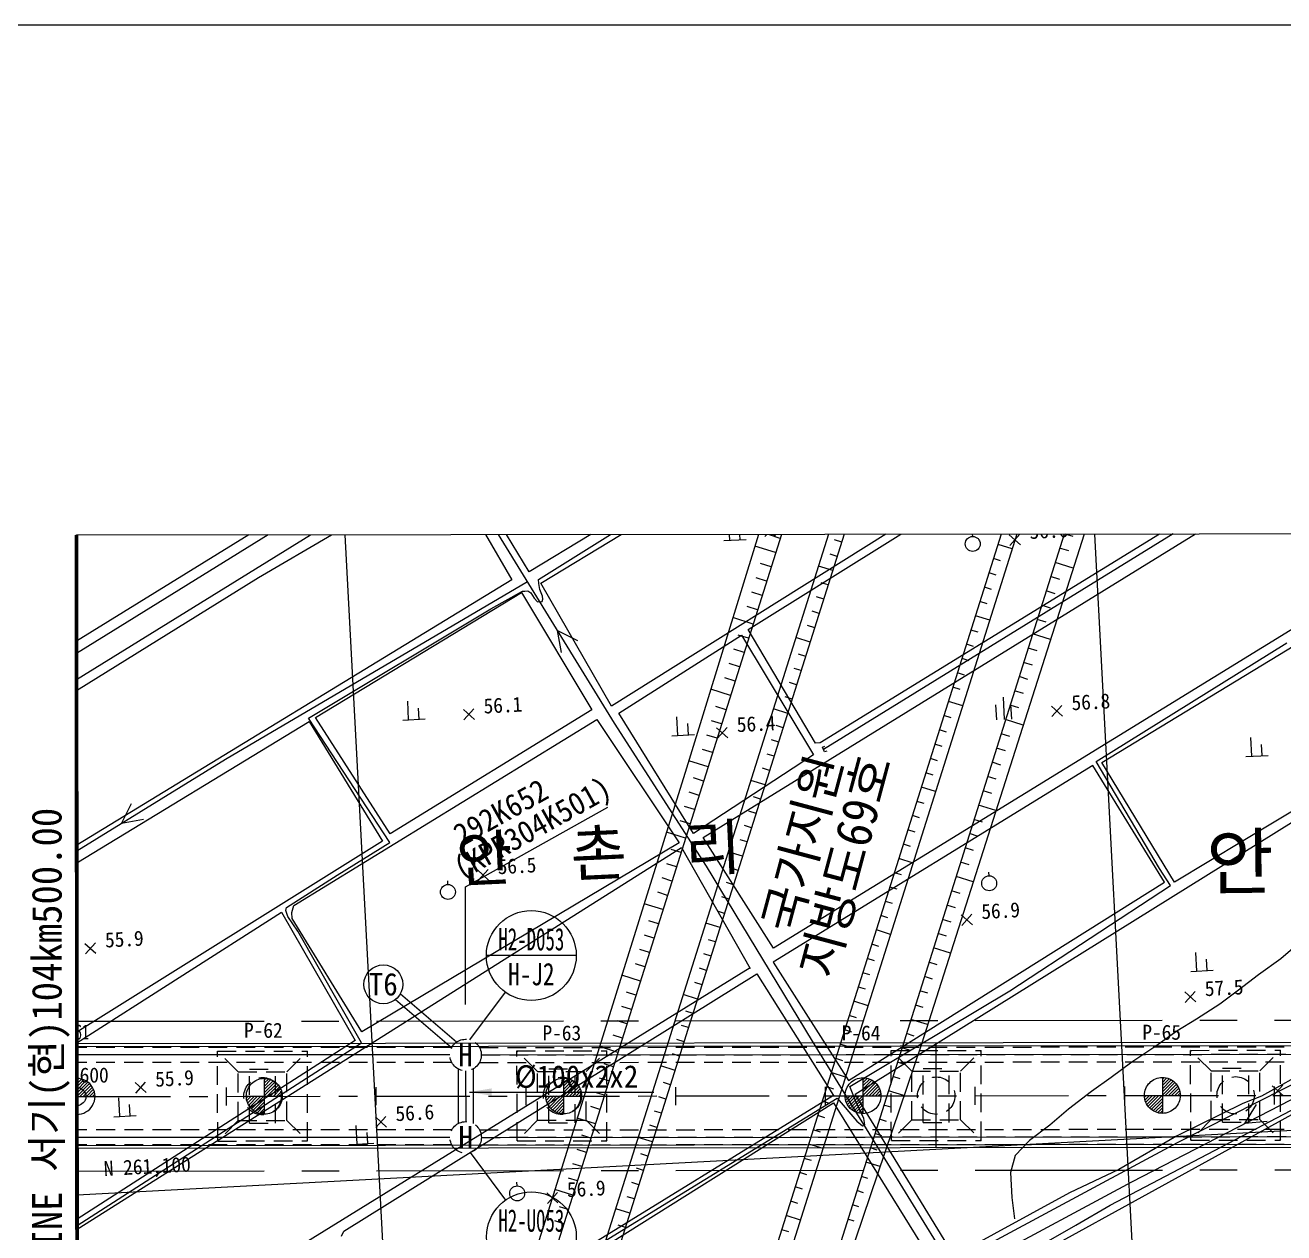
# Model space of a CAD drawing. Header units: millimetres. Extents: x 8678 to 9474, y 1103 to 1810.
# Drawn here: x 8950.1 to 9118.2, y 1457.8 to 1619.1 of the extents above; entities that cross this region are included whole.
import ezdxf
from ezdxf.enums import TextEntityAlignment as Align
from ezdxf.xclip import XClip

# ---------------------------------------------------------------- set-up
doc = ezdxf.new("R2010")
doc.units = ezdxf.units.MM
doc.header["$LTSCALE"] = 10
doc.header["$MEASUREMENT"] = 0
doc.header["$XCLIPFRAME"] = 2
for name, pattern in [('A-CENTR01', [2, 1.25, -0.25, 0.25, -0.25]), ('CENTER', [2, 1.25, -0.25, 0.25, -0.25]), ('CENTERX2', [4, 2.5, -0.5, 0.5, -0.5]), ('DASHED2', [0.375, 0.25, -0.125]), ('HIDDEN', [0.375, 0.25, -0.125])]:
    doc.linetypes.add(name, pattern=pattern)
for name, color, linetype in [('TN-MACL', 6, 'A-CENTR01'), ('TN-MANH', 4, 'Continuous'), ('TT-WIRE-EQPM', 6, 'Continuous'), ('TZ-BASE', 253, 'Continuous'), ('TZ-CABL', 4, 'Continuous'), ('TZ-LEAL', 1, 'Continuous')]:
    doc.layers.add(name, color=color, linetype=linetype)
doc.layers.add('TX-PAPR', color=2, linetype='Continuous', plot=False)
doc.styles.add('ENG', font='GulimChe.ttf')
doc.styles.add('GHS', font='GulimChe.ttf')
doc.styles.add('GR', font='GulimChe.ttf')
doc.styles.add('GUL', font='GulimChe.ttf')
doc.styles.add('Han', font='GulimChe.ttf')
doc.styles.get("Standard").update_dxf_attribs({"font": 'GulimChe.ttf'})
doc.styles.add('굴림체', font='GulimChe.ttf')
doc.linetypes.add('ZIGZAG', pattern='A,0.0001,-0.2,[131,ltypeshp.shx,S=0.2,R=0,X=-0.2,Y=0],-0.4,[131,ltypeshp.shx,S=0.2,R=180,X=0.2,Y=0],-0.2', length=0.8001)
doc.dimstyles.get("Standard").update_dxf_attribs({"dimtxt": 0.18, "dimasz": 0.18, "dimexe": 0.18, "dimexo": 0.0625, "dimgap": 0.09, "dimtad": 0, "dimtih": 1, "dimtoh": 1, "dimdec": 4, "dimzin": 0, "dimdsep": 46, "dimtxsty": 'Standard', "dimcen": 0.09, "dimadec": 0, "dimazin": 0, "dimtfac": 1, "dimtdec": 4, "dimtofl": 0, "dimtmove": 0, "dimatfit": 3, "dimfxl": 0, "dimtolj": 1, "dimtzin": 0, "dimarcsym": 0})

# ---------------------------------------------------------------- blocks, each defined once
blk = doc.blocks.new('D-DGDHF5ZD')
at = {"layer": 'TZ-BASE'}
for p, q in [((120.39, 138.37), (20.45, -178.19)), ((122.49, 138.37), (22.36, -178.79)), ((32.45, 138.04), (51.04, -211.82)), ((143.46, 138.37), (43.35, -178.74)), ((145.56, 138.37), (76.53, -80.29)), ((132.59, 138.04), (151.18, -211.82)), ((146, 121.6, 55.27), (60.41, 70.1, 55.27)), ((145.89, 119.49), (82.33, -81.85)), ((107.29, 116.81), (14.73, -176.38)), ((103.72, 116.09), (81.44, 43.88)), ((147.39, 115.36), (112.83, 7)), ((89.66, 62.36, 56.43), (157, 104.37, 56.43)), ((61.98, 68.55, 56.22), (105.82, 95.2, 56.22)), ((61.69, 69.04, 56), (99.59, 92.82, 56)), ((49.8, 90.02, 56.87), (3.91, 61.64, 56.87)), ((44.55, 88.34, 55.08), (-0.06, 60.8, 55.08)), ((166.24, 88.44, 56.43), (99.32, 47.24, 56.43)), ((83.66, 34.59, 56.81), (168.1, 86.62, 56.81)), ((71.82, 49.87, 55.12), (50.42, 84.62, 55.12)), ((60.41, 70.1, 55.27), (51.34, 85.06, 55.27)), ((24.25, 69.32, 55.04), (49.36, 83.99, 55.04)), ((49.36, 83.99, 55.04), (58.12, 68.99, 55.04)), ((115.25, 79.58, 56.22), (71.42, 52.16, 56.22)), ((-0.05, 55.72, 58.48), (32.49, 75.81, 58.48)), ((87.21, 74.3, 56.1), (87.08, 76.8, 56.1)), ((88.61, 74.37, 56.1), (88.53, 75.87, 56.1)), ((91.85, 76.2, 56.22), (93.34, 74.87, 56.22)), ((91.92, 74.79, 56.22), (93.26, 76.28, 56.22)), ((149.93, 77.27, 55.98), (99.74, 46.36, 55.98)), ((86.41, 74.26, 56.1), (89.41, 74.42, 56.1)), ((93.95, 74.55), (92.54, 75)), ((102.18, 74.05), (101.23, 74.35)), ((119.6, 75.31, 56.26), (119.63, 74.81, 56.26)), ((124.57, 75.02, 56.59), (126.06, 73.68, 56.59)), ((124.65, 73.61, 56.59), (125.98, 75.09, 56.59)), ((133.11, 74.78), (131.9, 75.16)), ((93.35, 72.65), (90.59, 73.52)), ((101.58, 72.15), (100.63, 72.45)), ((124.97, 73.15), (123.06, 73.75)), ((132.51, 72.87), (131.29, 73.25)), ((92.75, 70.74), (91.34, 71.18)), ((176.89, 71.35, 56.81), (93.08, 19.82, 56.81)), ((100.98, 70.24), (99.07, 70.84)), ((123.41, 71.54), (122.46, 71.85)), ((133.11, 70.58), (130.69, 71.34)), ((-0.05, 54.23, 55.04), (24.25, 69.32, 55.04)), ((58.12, 68.99, 55.04), (-0.03, 33.57, 55.04)), ((61.71, 68.53, 56), (61.69, 69.04, 56)), ((92.15, 68.83), (90.74, 69.28)), ((122.81, 69.64), (121.86, 69.94)), ((131.3, 69.06), (130.09, 69.44)), ((136.95, 44.61, 57.1), (178.22, 69.72, 57.1)), ((60.18, 68.76, 55.04), (19.86, 45.03, 55.04)), ((31.88, 50.63, 55.98), (59.38, 67.33, 55.98)), ((55.28, 65.14, 56), (59.53, 67.5, 56)), ((59.38, 67.33, 55.98), (68.8, 51.67, 55.98)), ((59.53, 67.5, 56), (59.84, 67.52, 56)), ((59.84, 67.52, 56), (60.24, 67.54, 56)), ((60.24, 67.54, 56), (60.66, 67.26, 56)), ((61.86, 67.73, 56), (61.71, 68.53, 56)), ((62.21, 66.83, 56), (61.86, 67.73, 56)), ((71.42, 52.16, 56.22), (61.98, 68.55, 56.22)), ((91.55, 66.92), (90.15, 67.37)), ((100.38, 68.33), (99.42, 68.63)), ((122.21, 67.73), (121.26, 68.03)), ((130.69, 67.15), (129.49, 67.53)), ((60.66, 67.26, 56), (61.11, 66.57, 56)), ((61.11, 66.57, 56), (61.54, 66.08, 56)), ((61.54, 66.08, 56), (62.15, 66.12, 56)), ((62.15, 66.12, 56), (62.23, 66.43, 56)), ((62.23, 66.43, 56), (62.21, 66.83, 56)), ((99.78, 66.42), (98.82, 66.72)), ((121.61, 65.82), (120.65, 66.12)), ((130.09, 65.24), (128.89, 65.62)), ((30.94, 50.53, 56), (55.28, 65.14, 56)), ((90.34, 63.11), (87.64, 63.96)), ((90.94, 65.02), (89.55, 65.46)), ((99.17, 64.52), (98.22, 64.82)), ((121.96, 63.61), (120.05, 64.22)), ((64.72, 59.31, 55.12), (64.19, 62.26, 55.12)), ((64.19, 62.26, 55.12), (66.87, 60.93, 55.12)), ((98.67, 47.21, 56.43), (89.66, 62.36, 56.43)), ((98.57, 62.61), (97.62, 62.91)), ((120.4, 62.01), (119.45, 62.31)), ((129.48, 63.34), (128.28, 63.72)), ((3.91, 61.64, 56.87), (-0.05, 59.19, 56.87)), ((72.4, 51.2, 56.43), (88.8, 61.62, 56.43)), ((89.74, 61.2), (88.35, 61.64)), ((88.8, 61.62, 56.43), (98.41, 45.63, 56.43)), ((97.97, 60.7), (96.06, 61.3)), ((130.07, 61.05), (127.68, 61.81)), ((136.18, 44.76, 57), (161.63, 60.59, 57)), ((89.14, 59.3), (87.76, 59.73)), ((97.37, 58.79), (96.41, 59.1)), ((119.8, 60.1), (118.85, 60.4)), ((128.27, 59.52), (127.08, 59.9)), ((88.53, 57.39), (87.16, 57.82)), ((96.77, 56.89), (95.81, 57.19)), ((119.2, 58.19), (118.25, 58.5)), ((127.67, 57.62), (126.48, 57.99)), ((87.93, 55.48), (86.56, 55.91)), ((118.6, 56.29), (117.64, 56.59)), ((127.06, 55.71), (125.88, 56.09)), ((87.33, 53.57), (84.69, 54.41)), ((96.16, 54.98), (95.21, 55.28)), ((118, 54.38), (117.04, 54.68)), ((126.46, 53.81), (125.27, 54.18)), ((188.55, 53.92, 57.1), (146.62, 28.63, 57.1)), ((44.32, 50.31, 56.04), (44.19, 52.81, 56.04)), ((95.56, 53.07), (94.61, 53.37)), ((103.99, 0.32, 57.4), (188.23, 52.79, 57.4)), ((118.35, 52.17), (116.44, 52.77)), ((122.89, 50.31, 56.26), (122.78, 52.3, 56.26)), ((123.73, 53.35, 56.26), (123.89, 50.36, 56.26)), ((125.85, 51.9), (124.67, 52.27)), ((124.89, 50.41, 56.26), (124.78, 52.41, 56.26)), ((130.19, 52.16, 56.75), (131.68, 50.82, 56.75)), ((130.27, 50.74, 56.75), (131.6, 52.23, 56.75)), ((41.79, 33.92, 56), (30.94, 50.53, 56)), ((41.84, 35.07, 55.98), (31.88, 50.63, 55.98)), ((68.8, 51.67, 55.98), (41.84, 35.07, 55.98)), ((45.72, 50.38, 56.04), (45.64, 51.88, 56.04)), ((51.64, 51.71, 56.12), (53.12, 50.38, 56.12)), ((51.71, 50.3, 56.12), (53.05, 51.79, 56.12)), ((82.36, 35.13, 56.43), (72.4, 51.2, 56.43)), ((80.3, 48.23, 56.3), (80.17, 50.73, 56.3)), ((86.73, 51.67), (85.37, 52.1)), ((94.96, 51.17), (93.05, 51.77)), ((116.79, 50.57), (115.84, 50.87)), ((-0.03, 31.2, 55.77), (31.01, 50.09, 55.77)), ((28.99, 25.52, 56.49), (69.48, 50.35, 56.49)), ((31.01, 50.09, 55.77), (40.82, 34.11, 55.77)), ((43.53, 50.27, 56.04), (46.52, 50.43, 56.04)), ((69.48, 50.35, 56.49), (80.45, 33.87, 56.49)), ((84.12, 30.75, 55.12), (71.82, 49.87, 55.12)), ((81.7, 48.31, 56.3), (81.62, 49.81, 56.3)), ((86.13, 49.76), (84.77, 50.19)), ((85.47, 49.23, 56.36), (86.96, 47.89, 56.36)), ((85.54, 47.82, 56.36), (86.88, 49.3, 56.36)), ((94.36, 49.26), (93.4, 49.56)), ((116.19, 48.66), (115.24, 48.96)), ((126.43, 49.62), (124.07, 50.36)), ((79.5, 48.19, 56.3), (82.5, 48.35, 56.3)), ((85.52, 47.85), (84.17, 48.28)), ((93.76, 47.35), (92.8, 47.65)), ((99.32, 47.24, 56.43), (98.67, 47.21, 56.43)), ((124.64, 48.09), (123.47, 48.46)), ((156.95, 45.46, 56.71), (156.82, 47.95, 56.71)), ((98.41, 45.63, 56.43), (82.36, 35.13, 56.43)), ((84.92, 45.95), (83.58, 46.37)), ((93.15, 45.44), (92.2, 45.75)), ((99.62, 46.68, 55.98), (99.94, 46.81, 55.98)), ((99.87, 46.03, 55.98), (99.62, 46.68, 55.98)), ((100.19, 46.15, 55.98), (99.87, 46.03, 55.98)), ((115.59, 46.75), (114.63, 47.05)), ((124.04, 46.18), (122.86, 46.55)), ((156.15, 45.41, 56.71), (159.15, 45.57, 56.71)), ((158.35, 45.53, 56.71), (158.27, 47.03, 56.71)), ((19.86, 45.03, 55.04), (-0.03, 32.77, 55.04)), ((81.44, 43.88), (62.54, -16.6)), ((84.32, 44.04), (81.74, 44.85)), ((92.55, 43.54), (91.6, 43.84)), ((135.74, 44.22, 57.02), (93.03, 17.94, 57.02)), ((114.99, 44.84), (114.03, 45.14)), ((123.43, 44.27), (122.26, 44.64)), ((145.29, 28.64, 57.02), (135.74, 44.22, 57.02)), ((144.64, 30.44, 57), (136.18, 44.76, 57)), ((146.62, 28.63, 57.1), (136.95, 44.61, 57.1)), ((83.72, 42.13), (82.38, 42.55)), ((91.95, 41.63), (90.04, 42.23)), ((114.38, 42.94), (113.43, 43.24)), ((122.83, 42.37), (121.66, 42.74)), ((83.12, 40.22), (81.78, 40.64)), ((114.73, 40.73), (112.83, 41.33)), ((122.22, 40.46), (121.06, 40.83)), ((5.96, 36.46, 55.04), (7.29, 39.14, 55.04)), ((82.51, 38.32), (81.19, 38.74)), ((91.35, 39.72), (90.39, 40.02)), ((113.18, 39.12), (112.23, 39.42)), ((122.78, 38.19), (120.46, 38.92)), ((90.74, 37.82), (89.79, 38.12)), ((112.58, 37.21), (111.62, 37.52)), ((121.01, 36.65), (119.85, 37.01)), ((8.91, 36.99, 55.04), (5.96, 36.46, 55.04)), ((81.91, 36.41), (80.59, 36.83)), ((90.14, 35.91), (89.19, 36.21)), ((111.97, 35.31), (111.02, 35.61)), ((40.82, 34.11, 55.77), (-0.01, 8.61, 55.77)), ((34.79, 29.58, 56), (41.79, 33.92, 56)), ((80.45, 33.87, 56.49), (38.05, 8.66, 56.49)), ((81.31, 34.5), (78.76, 35.31)), ((93.08, 19.82, 56.81), (83.66, 34.59, 56.81)), ((89.54, 34), (88.59, 34.3)), ((111.37, 33.4), (110.42, 33.7)), ((120.41, 34.74), (119.25, 35.11)), ((0.02, -17.73, 56.45), (80.78, 33.27, 56.45)), ((80.71, 32.59), (79.39, 33.01)), ((80.78, 33.27, 56.45), (89.93, 17.09, 56.45)), ((88.94, 32.09), (87.03, 32.7)), ((119.8, 32.84), (118.65, 33.2)), ((53.59, 28.84, 56.49), (54.93, 30.33, 56.49)), ((80.11, 30.69), (78.8, 31.1)), ((98.29, 7.41, 55.12), (84.12, 30.75, 55.12)), ((88.34, 30.19), (87.38, 30.49)), ((111.72, 31.19), (109.82, 31.79)), ((119.2, 30.93), (118.05, 31.29)), ((146.12, 28.17, 57), (144.64, 30.44, 57)), ((28.01, 25.25, 56), (34.79, 29.58, 56)), ((49.49, 28.82, 56.24), (49.52, 28.32, 56.24)), ((53.51, 30.26, 56.49), (55, 28.92, 56.49)), ((79.5, 28.78), (78.2, 29.19)), ((103.08, 2.16, 57.02), (145.29, 28.64, 57.02)), ((110.17, 29.59), (109.21, 29.89)), ((119.74, 28.66), (117.45, 29.39)), ((121.8, 29.98, 57.04), (121.82, 29.48, 57.04)), ((78.9, 26.87), (77.6, 27.28)), ((87.73, 28.28), (86.78, 28.58)), ((109.57, 27.68), (108.61, 27.98)), ((117.99, 27.12), (116.84, 27.48)), ((124.66, 14.12, 57), (146.12, 28.17, 57)), ((27.93, 24.84, 56), (28.01, 25.25, 56)), ((28.7, 24.57, 56.49), (28.99, 25.52, 56.49)), ((78.3, 24.97), (75.78, 25.76)), ((87.13, 26.37), (86.18, 26.67)), ((108.96, 25.77), (108.01, 26.07)), ((117.38, 25.21), (116.24, 25.57)), ((-0.01, 7.18, 55.73), (27.32, 24.62, 55.73)), ((27.32, 24.62, 55.73), (37.18, 7.47, 55.73)), ((28.17, 24.04, 56), (27.93, 24.84, 56)), ((29.5, 22.08, 56), (28.17, 24.04, 56)), ((28.74, 23.76, 56.49), (28.7, 24.57, 56.49)), ((38.05, 8.66, 56.49), (28.74, 23.76, 56.49)), ((86.53, 24.46), (85.58, 24.77)), ((108.36, 23.86), (107.41, 24.17)), ((116.78, 23.3), (115.64, 23.66)), ((118.14, 24.27, 56.93), (119.63, 22.93, 56.93)), ((118.22, 22.85, 56.93), (119.55, 24.34, 56.93)), ((38.02, 7.17, 56), (29.5, 22.08, 56)), ((77.7, 23.06), (76.41, 23.47)), ((85.93, 22.56), (84.02, 23.16)), ((108.71, 21.66), (106.81, 22.26)), ((1.06, 20.46, 55.9), (2.54, 19.13, 55.9)), ((1.13, 19.05, 55.9), (2.47, 20.54, 55.9)), ((77.09, 21.15), (75.81, 21.56)), ((85.33, 20.65), (84.37, 20.95)), ((107.16, 20.05), (106.2, 20.35)), ((116.16, 21.4), (115.04, 21.76)), ((163.45, 20.6, 59.38), (160.83, 18.38, 59.38)), ((76.49, 19.24), (75.21, 19.65)), ((84.72, 18.74), (83.77, 19.04)), ((116.7, 19.13), (114.44, 19.85)), ((149.61, 16.76, 57.26), (149.48, 19.26, 57.26)), ((89.94, 17.17, 56.45), (0.04, -38.33, 56.45)), ((75.89, 17.34), (74.62, 17.74)), ((84.12, 16.84), (83.17, 17.14)), ((89.93, 17.09, 56.45), (89.94, 17.17, 56.45)), ((93.03, 17.94, 57.02), (103.08, 2.16, 57.02)), ((106.56, 18.14), (105.6, 18.44)), ((114.93, 17.6), (113.83, 17.94)), ((148.81, 16.72, 57.26), (151.81, 16.88, 57.26)), ((151.01, 16.84, 57.26), (150.93, 18.33, 57.26)), ((160.83, 18.38, 59.38), (157.85, 16.25, 59.38)), ((35.68, -17.97, 56.89), (90.83, 16.37, 56.89)), ((75.29, 15.43), (72.79, 16.22)), ((83.52, 14.93), (82.57, 15.23)), ((90.83, 16.37, 56.89), (101.06, 0.15, 56.89)), ((105.95, 16.24), (105, 16.54)), ((114.31, 15.69), (113.23, 16.04)), ((157.85, 16.25, 59.38), (155.2, 14.19, 59.38)), ((74.69, 13.52), (73.42, 13.92)), ((82.92, 13.02), (81.01, 13.62)), ((103.25, 1.32, 57), (124.66, 14.12, 57)), ((105.35, 14.33), (104.4, 14.63)), ((113.7, 13.79), (112.63, 14.13)), ((148, 13.97, 57.53), (149.49, 12.63, 57.53)), ((148.08, 12.55, 57.53), (149.41, 14.04, 57.53)), ((155.2, 14.19, 59.38), (152.69, 12.32, 59.38)), ((74.08, 11.62), (72.82, 12.01)), ((105.7, 12.12), (103.8, 12.72)), ((113.08, 11.89), (112.03, 12.22)), ((152.69, 12.32, 59.38), (149.59, 10.34, 59.38)), ((73.48, 9.71), (72.23, 10.1)), ((82.32, 11.11), (81.36, 11.42)), ((104.15, 10.51), (103.19, 10.81)), ((113.66, 9.61), (111.42, 10.31)), ((149.59, 10.34, 59.38), (146.96, 8.75, 59.38)), ((81.71, 9.21), (80.76, 9.51)), ((103.54, 8.61), (102.59, 8.91)), ((146.96, 8.75, 59.38), (144.15, 6.75, 59.38)), ((270.79, 7.31), (-0.01, 7.05)), ((270.79, 6.89), (-0.01, 6.63)), ((37.18, 7.47, 55.73), (0.02, -16.36, 55.73)), ((0.02, -17.22, 56), (38.02, 7.17, 56)), ((72.88, 7.8), (71.63, 8.2)), ((81.11, 7.3), (80.16, 7.6)), ((116.28, -21.83, 55.12), (98.29, 7.41, 55.12)), ((112.83, 7), (99.11, -33.55)), ((102.94, 6.7), (101.99, 7)), ((111.85, 8.08), (110.82, 8.41)), ((114.81, -6.85), (114.8, 7.15)), ((144.15, 6.75, 59.38), (140.93, 4.61, 59.38)), ((72.28, 5.89), (69.81, 6.67)), ((80.51, 5.39), (79.56, 5.69)), ((102.34, 4.79), (101.39, 5.09)), ((111.23, 6.18), (110.22, 6.5)), ((147.04, -6.14, 57.65), (169.39, 5.2, 57.65)), ((168.77, 5.91, 57.4), (158.25, 0.06, 57.4)), ((71.68, 3.99), (70.43, 4.38)), ((79.91, 3.49), (78, 4.09)), ((110.61, 4.28), (109.62, 4.59)), ((140.93, 4.61, 59.38), (138.2, 2.54, 59.38)), ((169.8, 3.51, 56.47), (140.91, -11.45, 56.47)), ((0.02, 2.42), (0.02, -2.38)), ((0.02, 2.18), (0.25, 2.41)), ((0.02, 1.75), (0.61, 2.34)), ((0.02, 1.33), (0.93, 2.24)), ((0.02, 0.9), (1.21, 2.1)), ((0.02, 0.48), (1.47, 1.93)), ((0.02, 0.06), (1.7, 1.73)), ((299.73, 2.77), (0.03, -13.16)), ((7.77, 1.86, 55.9), (9.26, 0.53, 55.9)), ((7.85, 0.45, 55.9), (9.18, 1.94, 55.9)), ((25.02, 2.44), (25.03, -2.36)), ((25.02, 2.2), (25.25, 2.43)), ((25.02, 1.78), (25.62, 2.37)), ((25.02, 1.35), (25.93, 2.26)), ((25.03, 0.93), (26.22, 2.12)), ((25.03, 0.5), (26.47, 1.95)), ((25.03, 0.08), (26.7, 1.76)), ((65.02, 2.48), (65.03, -2.32)), ((65.02, 2.24), (65.25, 2.47)), ((65.02, 1.81), (65.62, 2.4)), ((65.02, 1.39), (65.93, 2.3)), ((65.03, 0.96), (66.22, 2.16)), ((65.03, 0.54), (66.47, 1.99)), ((65.03, 0.11), (66.7, 1.79)), ((71.07, 2.08), (69.84, 2.47)), ((79.3, 1.58), (78.35, 1.88)), ((102.69, 2.58), (100.79, 3.19)), ((105.02, 2.51), (105.02, -2.29)), ((105.02, 2.27), (105.25, 2.5)), ((105.02, 1.85), (105.61, 2.44)), ((105.02, 1.42), (105.93, 2.33)), ((105.02, 1), (106.21, 2.2)), ((105.02, 0.58), (106.47, 2.03)), ((105.02, 0.15), (106.7, 1.83)), ((110, 2.37), (109.02, 2.68)), ((120.97, -25.11, 57.95), (169.73, 1.69, 57.95)), ((138.2, 2.54, 59.38), (135.57, 0.69, 59.38)), ((145.02, 2.55), (145.02, -2.25)), ((145.02, 2.31), (145.25, 2.54)), ((145.02, 1.88), (145.61, 2.48)), ((145.02, 1.46), (145.93, 2.37)), ((145.02, 1.04), (146.21, 2.23)), ((145.02, 0.61), (146.47, 2.06)), ((145.02, 0.19), (146.7, 1.87)), ((0, 0.02), (2.42, 0.02)), ((0.41, 0.02), (1.9, 1.51)), ((0.83, 0.02), (2.07, 1.26)), ((1.26, 0.02), (2.22, 0.98)), ((1.68, 0.02), (2.33, 0.67)), ((2.1, 0.02), (2.4, 0.32)), ((20, -1.18), (20, 1.22)), ((22.63, 0.04), (27.43, 0.04)), ((22.64, -0.19), (22.87, 0.04)), ((22.7, -0.55), (23.29, 0.04)), ((22.81, -0.87), (23.72, 0.04)), ((22.95, -1.16), (24.14, 0.04)), ((23.12, -1.41), (24.56, 0.04)), ((23.31, -1.64), (24.99, 0.04)), ((25.41, 0.04), (26.9, 1.53)), ((25.84, 0.04), (27.08, 1.28)), ((26.26, 0.04), (27.22, 1.01)), ((26.69, 0.04), (27.34, 0.69)), ((27.11, 0.04), (27.41, 0.34)), ((40, -1.16), (40, 1.24)), ((101.06, 0.15, 56.89), (44.87, -34.46, 56.89)), ((60, -1.14), (60, 1.26)), ((62.63, 0.07), (67.43, 0.08)), ((62.64, -0.16), (62.87, 0.07)), ((62.7, -0.52), (63.29, 0.08)), ((62.81, -0.84), (63.72, 0.08)), ((62.95, -1.12), (64.14, 0.08)), ((63.12, -1.38), (64.56, 0.08)), ((63.31, -1.6), (64.99, 0.08)), ((65.41, 0.08), (66.9, 1.57)), ((65.84, 0.08), (67.08, 1.32)), ((66.26, 0.08), (67.22, 1.04)), ((66.69, 0.08), (67.34, 0.73)), ((67.11, 0.08), (67.41, 0.38)), ((70.47, 0.17), (69.24, 0.56)), ((80, -1.13), (80, 1.27)), ((100, -1.11), (100, 1.29)), ((101.14, 0.98), (100.18, 1.28)), ((102.62, 0.11), (107.42, 0.12)), ((102.63, -0.12), (102.86, 0.11)), ((102.7, -0.48), (103.29, 0.11)), ((102.8, -0.8), (103.71, 0.11)), ((102.94, -1.08), (104.13, 0.11)), ((103.11, -1.34), (104.56, 0.11)), ((103.96, -0.44, 57), (103.25, 1.32, 57)), ((103.31, -1.57), (104.98, 0.11)), ((117.22, -21.26, 57.4), (103.99, 0.32, 57.4)), ((105.41, 0.11), (106.9, 1.61)), ((105.83, 0.11), (107.07, 1.36)), ((106.26, 0.11), (107.22, 1.08)), ((106.68, 0.11), (107.33, 0.77)), ((107.1, 0.12), (107.4, 0.41)), ((110.5, 0.12), (108.41, 0.78)), ((120, -1.09), (120, 1.31)), ((135.57, 0.69, 59.38), (132.48, -1.69, 59.38)), ((138.05, -14.49, 58), (168.35, 1.39, 58)), ((140, -1.07), (140, 1.33)), ((142.62, 0.15), (147.42, 0.15)), ((142.63, -0.08), (142.86, 0.15)), ((142.7, -0.44), (143.29, 0.15)), ((142.8, -0.76), (143.71, 0.15)), ((142.94, -1.05), (144.13, 0.15)), ((143.11, -1.3), (144.56, 0.15)), ((143.31, -1.53), (144.98, 0.15)), ((145.41, 0.15), (146.9, 1.64)), ((145.83, 0.15), (147.07, 1.39)), ((146.26, 0.15), (147.22, 1.12)), ((146.68, 0.15), (147.33, 0.8)), ((147.1, 0.15), (147.4, 0.45)), ((158.25, 0.06, 57.4), (155.76, -0.93, 57.4)), ((159.71, 1.45, 57.85), (161.2, 0.11, 57.85)), ((159.79, 0.03, 57.85), (161.13, 1.52, 57.85)), ((160, -1.05), (160, 1.35)), ((5.72, -2.64, 55.75), (5.59, -0.15, 55.75)), ((7.12, -2.57, 55.75), (7.04, -1.07, 55.75)), ((23.54, -1.84), (25.03, -0.35)), ((23.79, -2.01), (25.03, -0.77)), ((24.07, -2.16), (25.03, -1.19)), ((24.38, -2.27), (25.03, -1.62)), ((54.61, -29.96, 57.14), (101.1, -0.83, 57.14)), ((63.52, -23.58, 57), (101.56, -0.22, 57)), ((63.54, -1.8), (65.03, -0.31)), ((63.79, -1.98), (65.03, -0.73)), ((64.06, -2.12), (65.03, -1.16)), ((64.38, -2.23), (65.03, -1.58)), ((69.87, -1.73), (68.64, -1.35)), ((78.7, -0.33), (77.75, -0.03)), ((100.53, -0.93), (99.58, -0.63)), ((101.1, -0.83, 57.14), (114.75, -22.85, 57.14)), ((101.56, -0.22, 57), (104.21, -3.28, 57)), ((103.53, -1.77), (105.02, -0.27)), ((103.78, -1.94), (105.02, -0.7)), ((105.15, -2.92, 57), (103.96, -0.44, 57)), ((104.06, -2.09), (105.02, -1.12)), ((104.37, -2.2), (105.02, -1.55)), ((108.76, -1.43), (107.81, -1.13)), ((143.53, -1.73), (145.02, -0.24)), ((143.78, -1.9), (145.02, -0.66)), ((144.06, -2.05), (145.02, -1.09)), ((144.37, -2.16), (145.02, -1.51)), ((155.76, -0.93, 57.4), (146.9, -5.27, 57.4)), ((156.05, -3.62, 56.47), (157.61, -1.06, 56.47)), ((4.92, -2.69, 55.75), (7.92, -2.53, 55.75)), ((24.73, -2.34), (25.03, -2.04)), ((39.87, -2.73, 56.57), (41.36, -4.07, 56.57)), ((39.95, -4.14, 56.57), (41.28, -2.65, 56.57)), ((64.73, -2.3), (65.03, -2.01)), ((69.27, -3.64), (66.83, -2.87)), ((78.1, -2.24), (77.15, -1.94)), ((99.93, -2.84), (98.98, -2.54)), ((104.21, -3.28, 57), (104.95, -3.9, 57)), ((104.72, -2.27), (105.02, -1.97)), ((105.24, -3.48, 57), (105.15, -2.92, 57)), ((108.15, -3.33), (107.21, -3.04)), ((132.48, -1.69, 59.38), (129.98, -3.81, 59.38)), ((144.72, -2.23), (145.02, -1.93)), ((159.04, -3.34, 56.47), (156.05, -3.62, 56.47)), ((37.46, -6.35, 56.26), (37.33, -3.86, 56.26)), ((38.86, -6.28, 56.26), (38.78, -4.78, 56.26)), ((77.5, -4.14), (76.54, -3.84)), ((99.33, -4.74), (98.38, -4.44)), ((104.95, -3.9, 57), (105.25, -3.83, 57)), ((105.25, -3.83, 57), (105.24, -3.48, 57)), ((107.53, -5.24), (106.61, -4.94)), ((129.98, -3.81, 59.38), (127.25, -5.89, 59.38)), ((270.81, -6.31), (0.01, -6.57)), ((270.81, -6.69), (0.01, -6.95)), ((36.66, -6.4, 56.26), (39.66, -6.24, 56.26)), ((68.66, -5.55), (67.45, -5.17)), ((76.9, -6.05), (74.99, -5.45)), ((99.68, -6.95), (97.77, -6.35)), ((115.75, -22.95, 57.65), (147.04, -6.14, 57.65)), ((127.25, -5.89, 59.38), (125.37, -7.88, 59.38)), ((146.9, -5.27, 57.4), (139.19, -9.73, 57.4)), ((68.06, -7.46), (66.85, -7.07)), ((76.29, -7.96), (75.34, -7.66)), ((98.13, -8.56), (97.17, -8.26)), ((106.92, -7.14), (106.01, -6.85)), ((125.37, -7.88, 59.38), (124.72, -10.16, 59.38)), ((67.46, -9.36), (66.25, -8.98)), ((75.69, -9.86), (74.74, -9.56)), ((107.3, -9.36), (105.4, -8.76)), ((139.19, -9.73, 57.4), (132.63, -12.86, 57.4)), ((58.74, -11.43, 56.36), (58.77, -11.93, 56.36)), ((66.86, -11.27), (65.66, -10.89)), ((75.09, -11.77), (74.14, -11.47)), ((97.52, -10.47), (96.57, -10.16)), ((105.68, -10.94), (104.8, -10.67)), ((140.91, -11.45, 56.47), (117.89, -23.78, 56.47)), ((124.72, -10.16, 59.38), (124.9, -13.5, 59.38)), ((0.03, -13.16), (0.01, -13.16)), ((0.03, -13.16), (0.01, -13.16)), ((62.78, -12.87, 56.91), (64.27, -14.21, 56.91)), ((62.85, -14.29, 56.91), (64.19, -12.8, 56.91)), ((66.26, -13.18), (63.84, -12.42)), ((74.49, -13.68), (73.53, -13.38)), ((96.92, -12.37), (95.97, -12.07)), ((105.07, -12.85), (104.2, -12.57)), ((132.63, -12.86, 57.4), (117.22, -21.26, 57.4)), ((65.65, -15.09), (64.46, -14.71)), ((73.89, -15.59), (71.98, -14.98)), ((96.32, -14.28), (95.37, -13.98)), ((104.45, -14.75), (103.6, -14.48)), ((124.9, -13.5, 59.38), (125.25, -16.34, 59.38)), ((133.46, -17.19, 58), (138.05, -14.49, 58)), ((62.54, -16.6), (43.23, -78.32)), ((65.05, -16.99), (63.86, -16.62)), ((96.67, -16.49), (94.76, -15.89)), ((103.83, -16.65), (102.99, -16.39)), ((35.34, -18.64, 56.89), (35.68, -17.97, 56.89)), ((73.28, -17.49), (72.33, -17.19)), ((95.12, -18.09), (94.16, -17.79)), ((119.82, -24.94, 58), (133.46, -17.19, 58))]:
    blk.add_line(p, q, dxfattribs=at)
at = {"layer": 'TZ-BASE', "linetype": 'CENTERX2'}
for p, q in [((0.01, 10.05), (212.92, 10.25)), ((-0.01, 10.05), (0.01, 10.05)), ((-0.01, 10.05), (0.01, 10.05)), ((0.01, -9.95), (0.03, -9.95)), ((0.01, -9.95), (0.03, -9.95)), ((0.03, -9.95), (213.07, -9.75))]:
    blk.add_line(p, q, dxfattribs=at)
at = {"layer": 'TZ-BASE', "linetype": 'DASHED2'}
for p, q in [((18.79, 6.06), (30.79, 6.07)), ((21.55, 3.31), (18.79, 6.06)), ((18.81, -5.94), (18.79, 6.06)), ((28.05, 3.32), (30.79, 6.07)), ((30.81, -5.93), (30.79, 6.07)), ((58.79, 6.09), (70.79, 6.1)), ((61.55, 3.35), (58.79, 6.09)), ((58.81, -5.91), (58.79, 6.09)), ((68.05, 3.35), (70.79, 6.1)), ((70.81, -5.9), (70.79, 6.1)), ((108.79, 6.14), (120.79, 6.15)), ((108.81, -5.86), (108.79, 6.14)), ((111.55, 3.39), (108.79, 6.14)), ((118.05, 3.4), (120.79, 6.15)), ((120.81, -5.85), (120.79, 6.15)), ((148.79, 6.17), (160.79, 6.19)), ((148.81, -5.83), (148.79, 6.17)), ((151.55, 3.43), (148.79, 6.17)), ((158.05, 3.43), (160.79, 6.19)), ((160.81, -5.81), (160.79, 6.19)), ((23.05, 3.66), (26.55, 3.66)), ((23.05, -3.54), (23.05, 3.66)), ((26.55, -3.54), (26.55, 3.66)), ((63.05, 3.7), (66.55, 3.7)), ((63.05, -3.5), (63.05, 3.7)), ((66.55, -3.5), (66.55, 3.7)), ((111.55, 3.39), (118.05, 3.4)), ((111.55, -3.11), (111.55, 3.39)), ((113.05, 3.74), (116.55, 3.75)), ((113.05, -3.46), (113.05, 3.74)), ((116.55, -3.45), (116.55, 3.75)), ((118.05, -3.1), (118.05, 3.4)), ((151.55, -3.07), (151.55, 3.43)), ((151.55, 3.43), (158.05, 3.43)), ((153.05, 3.78), (156.55, 3.78)), ((153.05, -3.42), (153.05, 3.78)), ((156.55, -3.42), (156.55, 3.78)), ((158.05, -3.07), (158.05, 3.43)), ((21.55, 3.31), (28.05, 3.32)), ((21.55, -3.19), (21.55, 3.31)), ((28.05, -3.18), (28.05, 3.32)), ((61.55, 3.35), (68.05, 3.35)), ((61.55, -3.15), (61.55, 3.35)), ((68.05, -3.15), (68.05, 3.35)), ((21.55, -3.19), (18.81, -5.94)), ((21.55, -3.19), (28.05, -3.18)), ((28.05, -3.18), (30.81, -5.93)), ((61.55, -3.15), (58.81, -5.91)), ((61.55, -3.15), (68.05, -3.15)), ((68.05, -3.15), (70.81, -5.9)), ((111.55, -3.11), (108.81, -5.86)), ((111.55, -3.11), (118.05, -3.1)), ((118.05, -3.1), (120.81, -5.85)), ((151.55, -3.07), (148.81, -5.83)), ((151.55, -3.07), (158.05, -3.07)), ((158.05, -3.07), (160.81, -5.81)), ((23.05, -3.54), (26.55, -3.54)), ((63.05, -3.5), (66.55, -3.5)), ((113.05, -3.46), (116.55, -3.45)), ((153.05, -3.42), (156.55, -3.42)), ((18.81, -5.94), (30.81, -5.93)), ((58.81, -5.91), (70.81, -5.9)), ((108.81, -5.86), (120.81, -5.85)), ((148.81, -5.83), (160.81, -5.81))]:
    blk.add_line(p, q, dxfattribs=at)
at = {"layer": 'TZ-BASE', "linetype": 'CENTER'}
blk.add_lwpolyline([(0, 0), (201.2, 0.19), (300, 0.28)], dxfattribs=at)
at = {"layer": 'TZ-BASE'}
for centre, radius in [((119.68, 73.81, 56.26), 1), ((121.88, 28.48, 57.04), 1), ((49.57, 27.32, 56.24), 1), ((25.03, 0.04), 2.4), ((65.03, 0.08), 2.4), ((105.02, 0.11), 2.4), ((145.02, 0.15), 2.4), ((0, 0), 1.2), ((58.82, -12.93, 56.36), 1)]:
    blk.add_circle(centre, radius, dxfattribs=at)
at = {"layer": 'TZ-BASE', "linetype": 'DASHED2'}
for centre in [(24.81, 0.04), (64.81, 0.08), (114.81, 0.12), (154.81, 0.16)]:
    blk.add_circle(centre, 2.5, dxfattribs=at)
at = {"layer": 'TZ-BASE'}
blk.add_arc((0.02, 0.02), 2.4, 269.5605, 90.5449, dxfattribs=at)
for s, height, rotation, style, p in [('56.6', 2, 3.042, 'ENG', (127.31, 74.46, 56.59)), ('56.8', 2, 3.042, 'ENG', (132.93, 51.59, 56.75)), ('56.1', 2, 3.042, 'ENG', (54.38, 51.15, 56.12)), ('56.4', 2, 3.042, 'ENG', (88.21, 48.67, 56.36)), ('국가지원', 4.8, 75.0342, 'GHS', (96.11, 21.55)), ('지방도69호', 4.8, 75.0342, 'GHS', (101.06, 15.53)), ('안  촌  리', 6, 2.7081, 'GHS', (50.82, 28.62)), ('안  촌  리', 7.2, 0.7302, 'Han', (150.92, 27.7)), ('56.5', 2, 3.042, 'ENG', (56.26, 29.69, 56.49)), ('56.9', 2, 3.042, 'ENG', (120.88, 23.7, 56.93)), ('55.9', 2, 3.042, 'ENG', (3.8, 19.9, 55.9)), ('57.5', 2, 3.042, 'ENG', (150.74, 13.4, 57.53)), ('P-62', 2, 0.0013, 'GUL', (22.32, 7.85)), ('P-63', 2, 0.0013, 'GUL', (62.2, 7.5)), ('P-64', 2, 0.0013, 'GUL', (102.18, 7.5)), ('P-65', 2, 0.0013, 'GUL', (142.34, 7.59)), ('600', 2, 0.0527, 'GUL', (0.37, 1.87)), ('55.9', 2, 3.042, 'ENG', (10.51, 1.3, 55.9)), ('56.6', 2, 3.042, 'ENG', (42.61, -3.29, 56.57)), ('56.9', 2, 3.042, 'ENG', (65.52, -13.44, 56.91))]:
    blk.add_text(s, height=height, rotation=rotation, dxfattribs=dict(at, style=style)).set_placement(p)
at = {"layer": 'TZ-BASE', "style": 'GUL', "width": 0.73863}
blk.add_text('P-61', height=2, rotation=0.0013, dxfattribs=at).set_placement((-2.19, 7.62))
blk.add_text('P-61', height=2, rotation=0.0013, dxfattribs=at).set_placement((-2.19, 7.62))
at = {"layer": 'TZ-BASE', "style": 'GHS'}
blk.add_text('N 261,100', height=2, rotation=3.042, dxfattribs=at).set_placement((15.26, -10), align=Align.RIGHT)

msp = doc.modelspace()

# ---------------------------------------------------------------- linework, layer by layer
at = {"layer": 'TN-MACL', "const_width": 0.5}
msp.add_lwpolyline([(8956.9, 1550.96), (8957.04, 1400.96)], dxfattribs=at)
at = {"layer": 'TN-MANH', "linetype": 'HIDDEN'}
for centre in [(9008.9, 1481.51), (9008.91, 1470.51)]:
    msp.add_circle(centre, 2.1, dxfattribs=at)
at = {"layer": 'TT-WIRE-EQPM'}
msp.add_circle((8997.9, 1490.94), 2.6, dxfattribs=at)
at = {"layer": 'TX-PAPR', "linetype": 'Continuous'}
msp.add_lwpolyline([(9256.9, 1551.23), (9257.04, 1401.23), (8957.04, 1400.96), (8956.9, 1550.96), (9256.9, 1551.23)], dxfattribs=at)
at = {"layer": 'TZ-BASE'}
for p, q in [((9023.68, 1494.79), (9011.68, 1494.79)), ((9009.48, 1483.52), (9014.21, 1489.9)), ((9009.49, 1468.49), (9014.22, 1462.11))]:
    msp.add_line(p, q, dxfattribs=at)
at = {"layer": 'TZ-BASE', "flags": 128}
msp.add_lwpolyline([(9008.9, 1488.26), (9008.9, 1503.96), (9027.89, 1514.59)], dxfattribs=at)
at = {"layer": 'TZ-BASE'}
for centre in [(9017.68, 1494.79), (9017.69, 1457.22)]:
    msp.add_circle(centre, 6, dxfattribs=at)
at = {"layer": 'TZ-CABL', "linetype": 'ByBlock'}
for p, q in [((9007.03, 1482.45), (8999.55, 1488.87)), ((9007.68, 1483.21), (9000.2, 1489.63))]:
    msp.add_line(p, q, dxfattribs=at)
at = {"layer": 'TZ-CABL', "linetype": 'HIDDEN'}
for points in [[(9007.05, 1482.51), (8956.96, 1482.51)], [(9006.8, 1481.51), (8956.96, 1481.51)], [(9010.75, 1482.51), (9231.05, 1482.71)], [(9011, 1481.51), (9230.8, 1481.71)], [(9007.05, 1480.51), (8956.96, 1480.51)], [(9010.75, 1480.51), (9231.05, 1480.71)], [(9007.06, 1471.51), (8956.97, 1471.51)], [(9010.76, 1471.51), (9231.06, 1471.71)], [(9006.81, 1470.51), (8956.97, 1470.51)], [(9010.76, 1469.51), (9231.06, 1469.71)], [(9011.01, 1470.51), (9230.81, 1470.71)], [(9007.06, 1469.51), (8956.97, 1469.51)]]:
    msp.add_lwpolyline(points, dxfattribs=at)
at = {"layer": 'TZ-CABL', "linetype": 'ZIGZAG', "ltscale": 0.5}
for points in [[(9006.8, 1481.51), (8956.96, 1481.51)], [(9011, 1481.51), (9230.8, 1481.71)], [(9008.9, 1479.41), (9008.91, 1472.61)], [(9006.81, 1470.51), (8956.97, 1470.51)], [(9011.01, 1470.51), (9230.81, 1470.71)]]:
    msp.add_lwpolyline(points, dxfattribs=at)
at = {"layer": 'TZ-CABL'}
for points in [[(9007.9, 1479.66), (9007.91, 1472.35)], [(9009.9, 1479.66), (9009.91, 1472.35)]]:
    msp.add_lwpolyline(points, dxfattribs=at)
at = {"layer": 'TZ-LEAL'}
msp.add_lwpolyline([(8677.89, 1103.05), (9473.89, 1103.05), (9473.89, 1619.05), (8677.89, 1619.05)], close=True, dxfattribs=at)

# ---------------------------------------------------------------- block references
at = {"layer": 'TZ-BASE'}
ref = msp.add_blockref('D-DGDHF5ZD', (8956.97, 1475.96), dxfattribs=at)
XClip(ref).set_block_clipping_path([(299.9308894682, 75.2757898542), (300.0688568607, -74.7240332813), (0.0689837683, -74.9999682749), (-0.0689837683, 74.9999682749), (299.930889351, 75.2759032686)])

# ---------------------------------------------------------------- texts
at = {"layer": 'TN-MACL', "style": '굴림체'}
msp.add_text('MATCH LINE 서기(현)104km500.00', height=4, rotation=90.0527, dxfattribs=at).set_placement((8952.95, 1475.98), align=Align.MIDDLE_CENTER)
at = {"layer": 'TN-MANH', "linetype": 'ByBlock', "style": 'GR'}
for p in [(9008.9, 1481.51), (9008.91, 1470.51)]:
    msp.add_text('H', height=3, dxfattribs=at).set_placement(p, align=Align.MIDDLE)
at = {"layer": 'TT-WIRE-EQPM', "style": 'GR'}
msp.add_text('T6', height=3, dxfattribs=at).set_placement((8997.9, 1490.94), align=Align.MIDDLE)
at = {"layer": 'TZ-BASE', "style": 'GR'}
for s, p in [('292K652', (9008.39, 1509.3)), ('(KPR304K501)', (9008.39, 1504.82))]:
    msp.add_text(s, height=3, rotation=29.2387, dxfattribs=at).set_placement(p)
for s, width, p in [('H2-D053', 0.65, (9017.68, 1496.95)), ('H-J2', 0.8, (9017.68, 1492.29)), ('H2-U053', 0.65, (9017.68, 1459.38))]:
    msp.add_text(s, height=3, dxfattribs=dict(at, width=width)).set_placement(p, align=Align.MIDDLE)
at = {"layer": 'TZ-BASE'}
msp.add_text('Ø100x2x2', height=3, rotation=0.0518, dxfattribs=at).set_placement((9023.75, 1478.64), align=Align.MIDDLE)

# ---------------------------------------------------------------- leaders
msp.add_leader([(9009.4, 1476.56), (9034.06, 1476.56)], dimstyle='Standard', override={"dimtxt": 3, "dimasz": 3, "dimexe": 2, "dimexo": 3, "dimgap": 1, "dimtad": 0, "dimtih": 0, "dimcen": 1, "dimaunit": 1, "dimadec": 8, "dimtix": 1, "dimtofl": 1, "dimtmove": 2, "dimtvp": 2}, dxfattribs=at)

doc.saveas('drawing.dxf')
